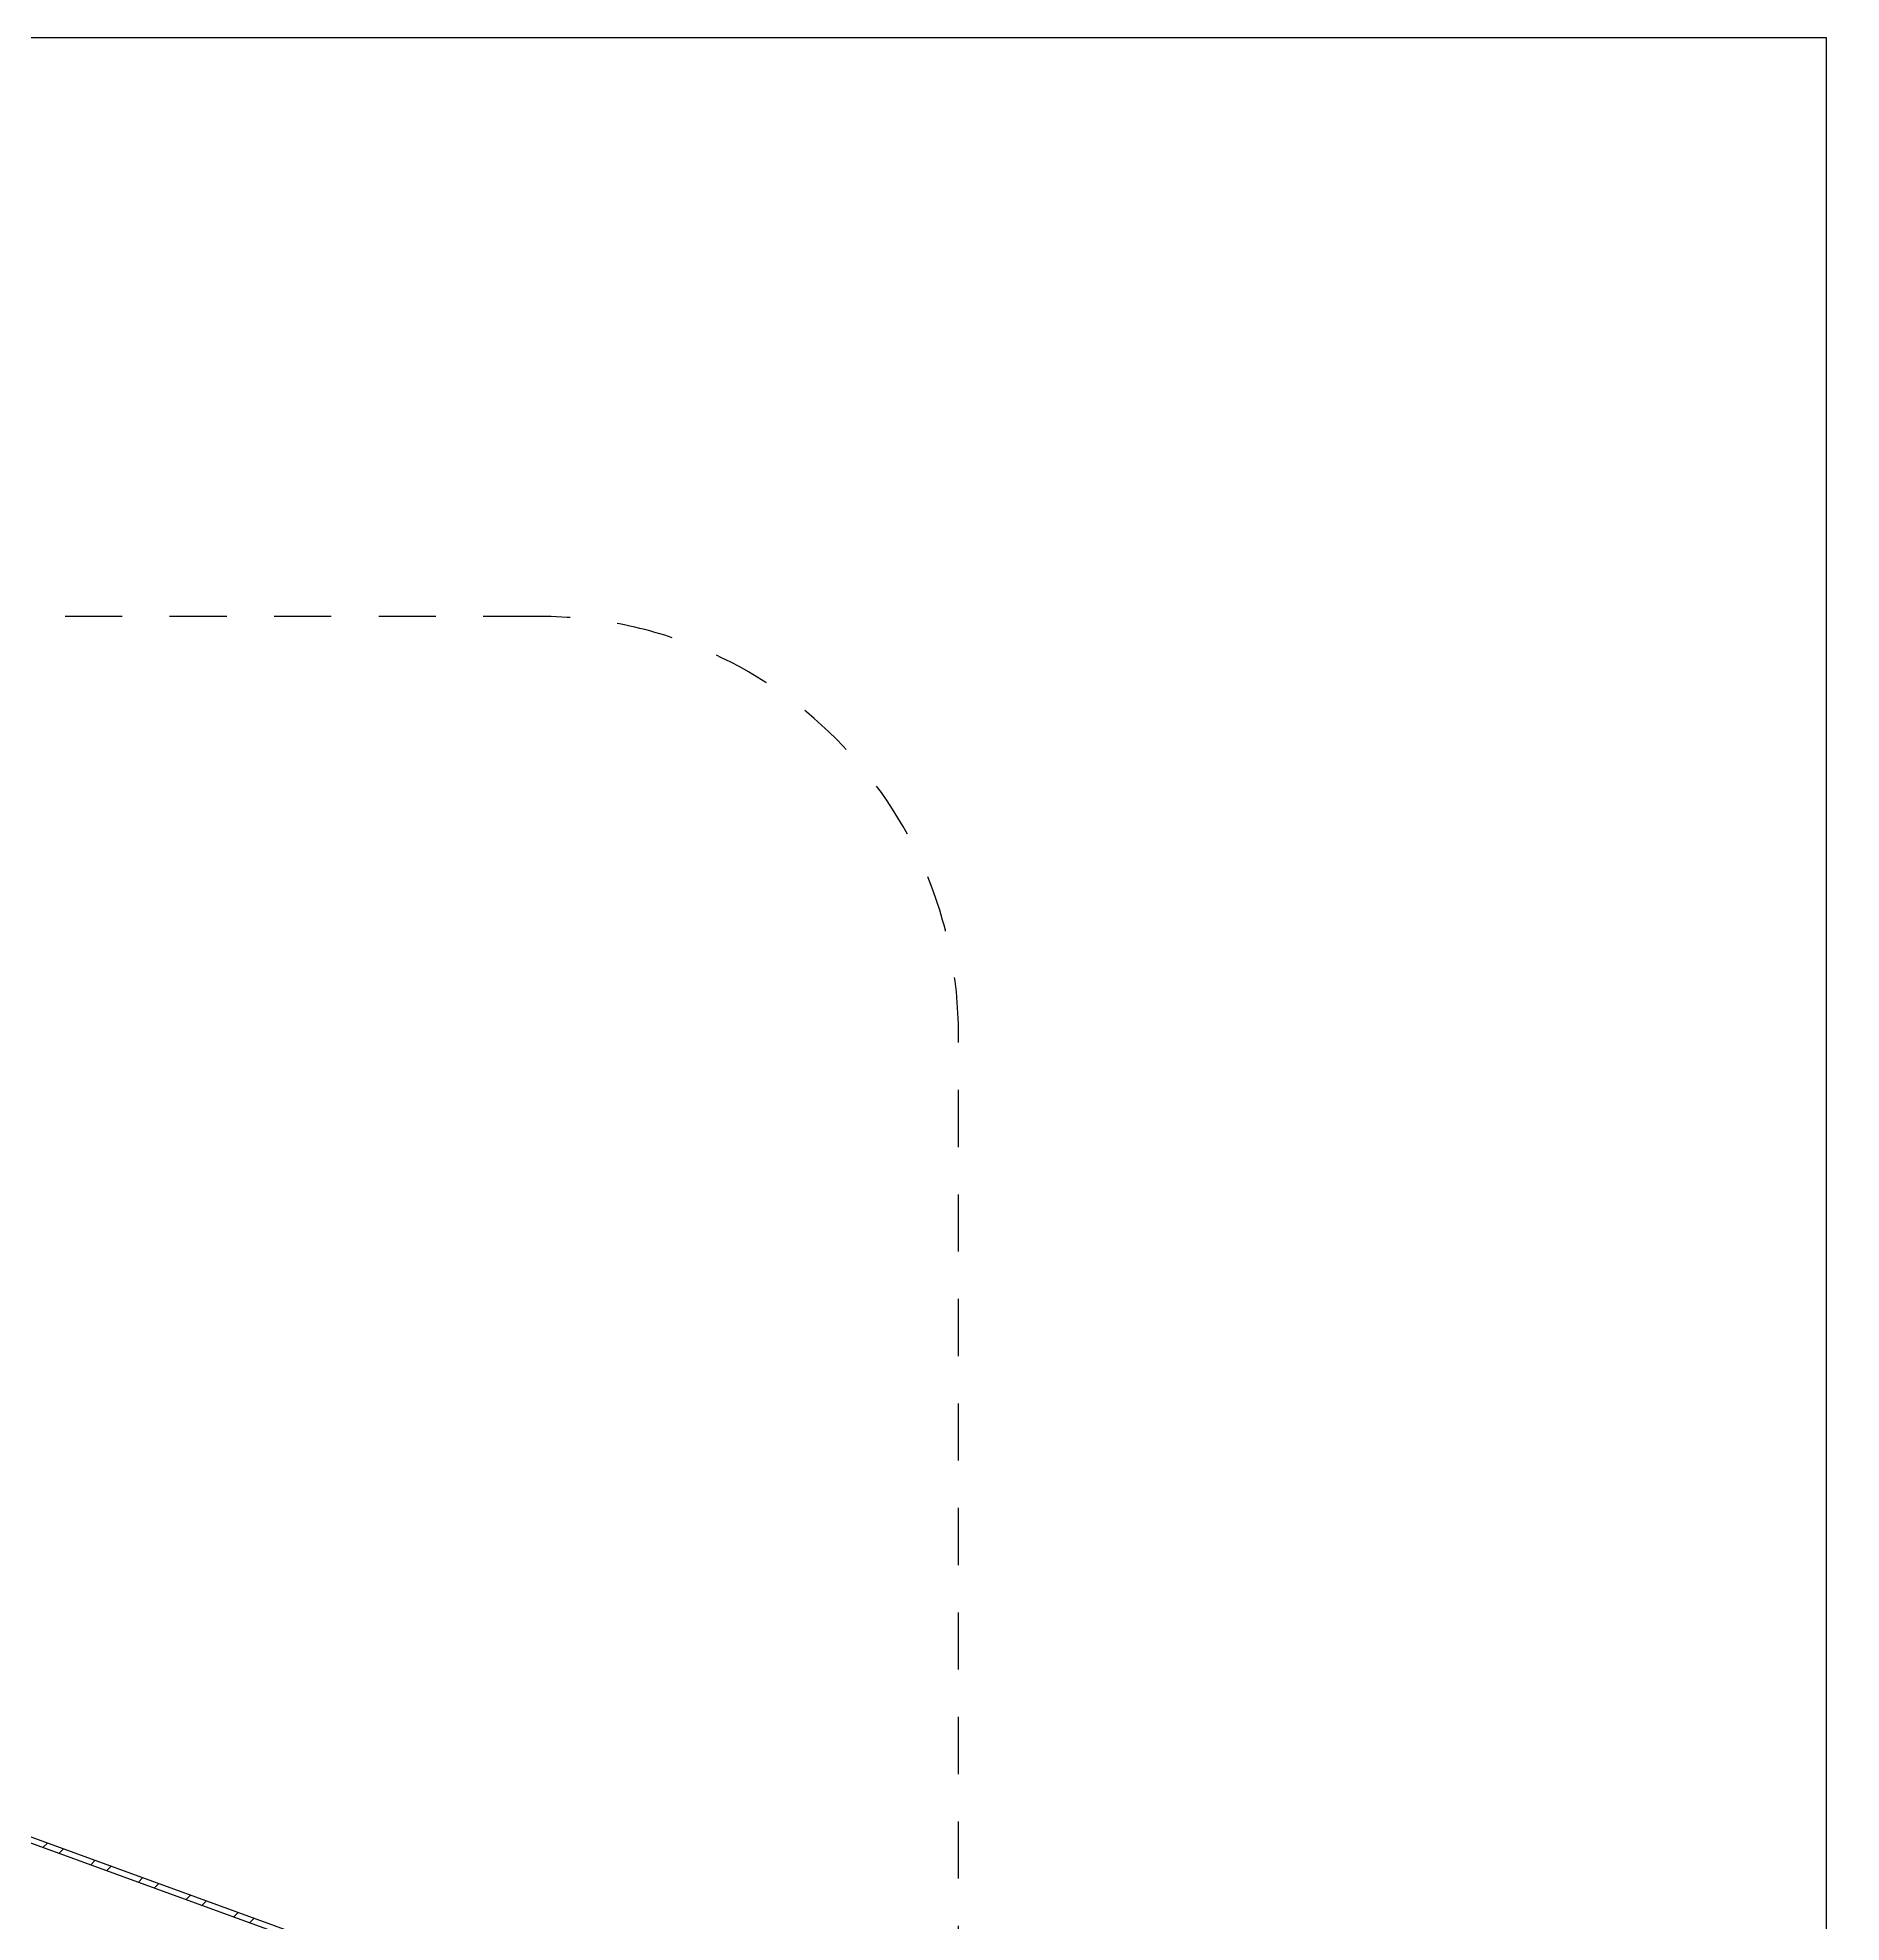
# Model space of a CAD drawing. Header units: millimetres. Extents: x -1379 to 1385823, y -4884429 to 548763.
# Drawn here: x 845896 to 846457, y -2333950 to -2333364 of the extents above; entities that cross this region are included whole.
import ezdxf
from ezdxf.xclip import XClip

# ---------------------------------------------------------------- set-up
doc = ezdxf.new("R2010")
doc.units = ezdxf.units.MM
doc.header["$XCLIPFRAME"] = 0
doc.set_wipeout_variables(frame=1)
doc.linetypes.add('HIDDEN', pattern=[0.375, 0.25, -0.125])
doc.linetypes.add('TA_HL_005.00000', pattern=[32.5, 17.75, -14.75])
for name, color, linetype in [('000 - 0_SYM_DWG_GRID-BUBBLE_MAIN_COLOR_6', 7, 'Continuous'), ('000 - EXISTING_STEEL-STRUCTURE_HIDDEN_', 7, 'HIDDEN'), ('000 - EXISTING_STEEL-STRUCTURE_MAIN_COLOR_3', 7, 'Continuous'), ('000 - EXISTING_STEEL-STRUCTURE_WIPEOUT_', 7, 'Continuous'), ('000 - L I N E 0.1', 7, 'Continuous'), ('010 - ASPG_ACCESSORIES_MAIN_COLOR_2', 7, 'Continuous'), ('010 - ASPG_ACCESSORIES_SUB_COLOR_2', 7, 'Continuous'), ('010 - ASPG_ACCESSORIES_SYMBOL_', 7, 'Continuous'), ('010 - ASPG_ACCESSORIES_WIPEOUT_', 7, 'Continuous'), ('010 - ASPG_FLASHING_CUT_COLOR_3', 7, 'Continuous'), ('010 - ASPG_FLASHING_CUT_COLOR_4', 7, 'Continuous'), ('010 - ASPG_FLASHING_CUT_COLOR_5', 7, 'Continuous'), ('010 - ASPG_FLASHING_HATCH_', 7, 'Continuous'), ('010 - ASPG_FLASHING_MAIN_COLOR_1', 7, 'Continuous')]:
    doc.layers.add(name, color=color, linetype=linetype)
doc.styles.add('Cetury Gothic', font='swissl.ttf')

# ---------------------------------------------------------------- blocks, each defined once
blk = doc.blocks.new('*U3536')
at = {"color": 7}
blk.add_wipeout([(-232.50992491375655, 0), (-232.50992491375655, -125), (1767.4900750862435, -125), (1767.4900750862435, 0)], dxfattribs=at).dxf.layer = '000 - EXISTING_STEEL-STRUCTURE_WIPEOUT_'
at = {"layer": '000 - EXISTING_STEEL-STRUCTURE_HIDDEN_', "color": 7, "linetype": 'HIDDEN', "lineweight": 0, "ltscale": 5}
for p, q in [((1767.490075086243, -7.999949972145235), (-232.5099249137565, -7.999949972145242)), ((1767.490075086243, -117.0000499114394), (-232.5099249137565, -117.0000499114394))]:
    blk.add_line(p, q, dxfattribs=at)
at = {"layer": '000 - EXISTING_STEEL-STRUCTURE_MAIN_COLOR_3', "color": 7, "lineweight": 0}
blk.add_lwpolyline([(-232.5099249137565, 1.77635683940025e-14), (-232.5099249137565, -125), (1767.490075086243, -125), (1767.490075086243, 2.486899575160351e-14), (-232.5099249137565, 1.77635683940025e-14)], close=True, dxfattribs=at)
blk = doc.blocks.new('NOM TYP FLASHING_20260701-111033_PRECAST_DETAIL')
at = {"color": 7}
blk.add_blockref('*U3536', (390.5795229506512, -109.9937526553322), dxfattribs=at)
blk = doc.blocks.new('010 - ASPG_ACCESSORIES - SELF_DRILLING_NO_8')
at = {"layer": '010 - ASPG_FLASHING_MAIN_COLOR_1', "color": 7}
for p, q in [((-0.993472849639307, 0.6285472118197326), (-1.678116154888063, 0.6285472118197326)), ((-0.993472849639307, -0.5642561354743698), (-0.993472849639307, 0.6285472118197326)), ((-5.291411753205466e-11, 4.500000000009079), (-0.5000000001547775, 4.500000000009079)), ((-0.5000000001547775, 4.500000000009079), (-0.500000000154774, -4.500000000005476)), ((-5.291411753205466e-11, 4.500000000009079), (-5.291056481837586e-11, -4.500000000005476)), ((1.301095248838305, 2.053405502922017), (-5.291056481837586e-11, 2.500000000056372)), ((2.612257975617307, -2.500000000052768), (1.488408905008168, 2.500000000056373)), ((3.242061487928206, 1.999999999954509), (1.959526135526016, 1.999999999954509)), ((4.612257975115266, -2.500000000052768), (3.48840890541562, 2.500000000056373)), ((5.242061487426165, 1.99999999995451), (3.959526135933467, 1.999999999954509)), ((6.61225797552272, -2.500000000052767), (5.488408904913578, 2.500000000056374)), ((7.242061487833618, 1.99999999995451), (5.959526135431426, 1.99999999995451)), ((8.61225797502068, -2.500000000052767), (7.488408905321034, 2.500000000056374)), ((9.242061488241074, 1.999999999954511), (7.959526135838882, 1.99999999995451)), ((9.771649819504116, 1.239862308536593), (9.488408904818993, 2.500000000056374)), ((11.24206148773903, 1.999999999954511), (9.959526136246335, 1.999999999954511)), ((10.90637018631784, 1.999999999954511), (17.50694965420368, 1.244208621757921)), ((18.99999999994722, 1.805666727250355e-12), (10.90637018631784, 1.999999999954511)), ((11.61913832301525, 1.918385345515389), (11.48840890522645, 2.500000000056374)), ((16.59999999964018, 1.999999999954512), (11.95952613551159, 1.999999999954511)), ((13.24206148814649, 1.999999999954512), (11.95952613574429, 1.999999999954511)), ((15.24206148764445, 1.999999999954512), (13.95952613615175, 1.999999999954512)), ((18.99999999994722, 1.805666727250355e-12), (16.59999999964018, 1.999999999954512)), ((16.59999999964018, -1.999999999950901), (18.99999999994722, 1.805666727250355e-12)), ((-1.682368139934784, -0.5642561354743698), (-0.993472849639307, -0.5642561354743698)), ((-5.291056481837586e-11, -4.500000000005476), (-0.500000000154774, -4.500000000005476)), ((-5.291056481837586e-11, -2.500000000052768), (1.7983022461902, -1.999999999950905)), ((2.14114074509946, -1.999999999950905), (1.7983022461902, -1.999999999950905)), ((4.141140744597418, -1.999999999950904), (2.858605392195226, -1.999999999950905)), ((6.141140745004872, -1.999999999950904), (4.858605391693185, -1.999999999950904)), ((8.141140744502833, -1.999999999950903), (6.858605392100639, -1.999999999950904)), ((10.14114074491029, -1.999999999950903), (8.8586053915986, -1.999999999950903)), ((10.61225797542813, -2.500000000052766), (10.09975444439742, -0.2198738494669508)), ((12.14114074531774, -1.999999999950902), (10.85860539200605, -1.999999999950903)), ((12.61225797583559, -2.500000000052766), (12.31742360535864, -1.188283070296919)), ((14.1411407448157, -1.999999999950902), (12.85860539241351, -1.999999999950902)), ((14.61225797533355, -2.500000000052765), (14.44408924803613, -1.7518180071798)), ((16.59999999964195, -1.999999999950901), (14.85860539191147, -1.999999999950902))]:
    blk.add_line(p, q, dxfattribs=at)
for points in [[(2.14114074509946, -1.999999999950905), (1.242061488430249, 2.000000000409257, 0.2227123084971428), (1.488408905008168, 2.50000000051112, -0.1687989538478069), (1.959526135526016, 1.999999999954509), (2.858605392195226, -1.999999999950905, -0.1692696917056407), (2.612257975617307, -2.500000000052768, 0.1837042771978037)], [(4.141140744597418, -1.999999999950904), (3.242061488837701, 2.000000000409257, 0.2227123084971428), (3.48840890541562, 2.50000000051112, -0.1687989538478069), (3.959526135933467, 1.999999999954509), (4.858605391693185, -1.999999999950904, -0.1692696917056407), (4.612257975115266, -2.500000000052768, 0.1837042771978037)], [(6.141140745004872, -1.999999999950904), (5.24206148833566, 2.000000000409258, 0.2227123084971428), (5.488408904913578, 2.500000000511121, -0.1687989538478069), (5.959526135431426, 1.99999999995451), (6.858605392100639, -1.999999999950904, -0.1692696917056407), (6.61225797552272, -2.500000000052767, 0.1837042771978037)], [(8.141140744502833, -1.999999999950903), (7.242061488743113, 2.000000000409258, 0.2227123084971428), (7.488408905321034, 2.500000000511121, -0.1687989538478069), (7.959526135838882, 1.99999999995451), (8.8586053915986, -1.999999999950903, -0.1692696917056407), (8.61225797502068, -2.500000000052767, 0.1837042771978037)]]:
    blk.add_lwpolyline(points, format="xyb", close=True, dxfattribs=at)
for points in [[(10.50558545147988, -0.4294157016015712), (10.85860539200605, -1.999999999950903, -0.1692696917056407), (10.61225797542813, -2.500000000052766, 0.1837042771978037), (10.14114074491029, -1.999999999950903), (9.242061488241074, 2.000000000409258, 0.2227123084971428), (9.488408904818993, 2.500000000511122, -0.1687989538478069), (9.959526136246335, 1.999999999954511), (10.04365019811575, 1.625732386380669)], [(11.25092940806598, 1.96054666251036), (11.24206148864853, 2.000000000409258, 0.2227123084971428), (11.48840890522645, 2.500000000511122, -0.1687989538478069), (11.95952613574429, 1.999999999954511), (11.98734723783839, 1.876224028535518)], [(12.70484635647089, -1.315926666932449), (12.85860539241351, -1.999999999950902, -0.1692696917056407), (12.61225797583559, -2.500000000052766, 0.1837042771978037), (12.14114074440824, -1.999999999950902), (11.92712127679701, -1.047828247533439)], [(14.81756052623989, -1.817391557589837), (14.85860539191147, -1.999999999950902, -0.1692696917056407), (14.61225797533355, -2.500000000052765, 0.1837042771978037), (14.1411407448157, -1.999999999950902)]]:
    blk.add_lwpolyline(points, format="xyb", dxfattribs=at)
blk.add_lwpolyline([(14.1411407448157, -1.999999999950902), (14.06832527666285, -1.67604427471521)], dxfattribs=at)
for centre, radius, start, end in [((7.337500000123168, 1.803002191991254e-12), 9.03749999993839, 150.1371656434679, 209.862834356768), ((10.96245435900161, 0.6892642281872972), 1.311935096478466, 92.45009524368585, 218.8284473966247), ((17.24942318986538, 13.12950691499463), 15.14343851192641, 241.1412890309687, 267.5421287188428)]:
    blk.add_arc(centre, radius, start, end, dxfattribs=at)
at = {"layer": '010 - ASPG_FLASHING_MAIN_COLOR_1', "color": 7, "insert": (12.25996705315361, 0.5007191761834768), "char_height": 1, "width": 59.68444922580753, "attachment_point": 2, "rotation": 90.00000000000001, "style": 'Cetury Gothic'}
blk.add_mtext('\\A1;{\\H0.7x;\\S3/4;\\H1.429x;" }', dxfattribs=at)
blk = doc.blocks.new('*U3547')
at = {"color": 7}
blk.add_point((-0.02746778707957387, -0.004149663064968223), dxfattribs=at)
at = {"layer": '010 - ASPG_ACCESSORIES_MAIN_COLOR_2', "color": 7}
blk.add_lwpolyline([(-0.002920019473172643, 0.001298072840672403), (-0.00268851489114804, 0.001699050538934256, -0.5773502691969857), (-0.002525037340113039, 0.001699050538934256), (-0.0022949656829396, 0.001300554739318115), (-0.0017580670578414, 0.001300554739318116), (-0.001526562475809675, 0.001701532437574439, -0.5773502691841325), (-0.001363084924776495, 0.001701532437574438), (-0.00113158034274477, 0.001300554739318116), (-0.0005935724892113386, 0.001300554739318116), (-0.0003635008320223287, 0.001699050538936455, -0.5773502691875632), (-0.0002000232809957689, 0.001699050538934367), (0, 0.001352600053545311), (0, 0.002906267573897671, -0.04987562112097237), (0.001453133786951461, 0.002760954195202284, -0.1293765408777628), (0.002179700680426114, 0, -0.1293765408775022), (0.001453133786954372, -0.002760954195197354, -0.04987562112107912), (0, -0.002906267573893344), (0, -0.001316928031645406), (-9.45312473005916e-06, -0.001300554739319892), (-0.0005560585273715439, -0.001300554739319892), (-0.0007807812938296355, -0.001689785988441252, -0.5773505841981666), (-0.0009453084510796066, -0.00169160572625759), (-0.001171081843659466, -0.001300554739319892), (-0.00171657801785171, -0.001300554739319892), (-0.001942733709159945, -0.001692267887085118, -0.5773505841975762), (-0.00210726086641698, -0.001694087624901665), (-0.002333034258988877, -0.001303036637965604), (-0.002878530433197267, -0.001303036637965604), (-0.003105736240667244, -0.001696568640287673, -0.5773502691898055), (-0.003269213791698873, -0.001696568640288603)], format="xyb", dxfattribs=at)
at = {"layer": '010 - ASPG_ACCESSORIES_SUB_COLOR_2', "color": 7}
for p, q in [((-0.003315618143563626, -0.002499999999999503), (-0.003315618143563626, 0.002500000000001279)), ((-0.002916044439912113, 0.001298072840672404), (-0.003315618143563626, 0.001298072840672404)), ((-0.002877097508346083, -0.001300554739319892), (-0.003315618143563626, 0.0006618251032968203)), ((-0.001754091979691452, 0.001300554739318116), (-0.002295843993564972, 0.001300554739318116)), ((-0.0005915849501363368, 0.001300554739318116), (-0.001133336964002751, 0.001300554739318116)), ((0, 0.002906267573894894), (0, -0.002906267573894894)), ((0.001453133786945671, 0.002760954195201393), (0.001453133786945671, -0.00276095419519784)), ((0.001453133786945671, 0.0003632834467364177), (0.001453133786945671, -0.000363283446738194)), ((0.002167923957038909, 0.0003632834467364177), (0.001453133786945671, 0.0003632834467364177)), ((-0.003269213281754446, -0.001696569523545577), (-0.003315618143563626, -0.001616193945174871)), ((-0.003105736795212977, -0.001696569600785125), (-0.002877097508346083, -0.001300554739319892)), ((-0.002333034303878989, -0.001303036637965604), (-0.002878530478076513, -0.001303036637965604)), ((-0.001171081843658328, -0.001300554739319892), (-0.001716578017855852, -0.001300554739319892)), ((-9.45312472566684e-06, -0.001300554739319892), (-0.000556058527372727, -0.001300554739319892)), ((0.001453133786945671, -0.000363283446738194), (0.002167923957038909, -0.000363283446738194))]:
    blk.add_line(p, q, dxfattribs=at)
for points in [[(-0.002107260866416993, -0.001694087624901641), (-0.002335900108690225, -0.001298072840675957), (-0.002917153623471336, 0.001303036637962052), (-0.00268851489114752, 0.001699050538935154, -0.5773502691896706), (-0.002525037340113556, 0.001699050538935154), (-0.00229639860778974, 0.001303036637962052), (-0.001715145093001524, -0.001298072840675957), (-0.001943784379875524, -0.001694087702146518, -0.5700003545817303)], [(-0.0009453084510795406, -0.001691605726257706), (-0.001173947693359878, -0.001295590942032021), (-0.001755201208140988, 0.001305518536605987), (-0.001526562475810067, 0.001701532437573761, -0.5773502691896706), (-0.001363084924776103, 0.001701532437573761), (-0.001134446192445182, 0.001305518536605987), (-0.0005531926776711771, -0.001295590942032021), (-0.0007818319645451766, -0.001691605803502583, -0.5700003545817303)]]:
    blk.add_lwpolyline(points, format="xyb", close=True, dxfattribs=at)
blk.add_lwpolyline([(0, -0.001316928031645404), (-1.088604957999451e-05, -0.001298072840675957), (-0.0005921395643611049, 0.001303036637962052), (-0.0003635008320230781, 0.001699050538935154, -0.5773502691896706), (-0.0002000232809962199, 0.001699050538935154), (0, 0.001352600053545316)], format="xyb", dxfattribs=at)
for centre, radius, start, end in [((0, -0.004432058050195309), 0.007338325624092979, 78.57881372553884, 90), ((-0.00342939573719292, 0), 0.005609096417619035, 0, 29.48712567306633), ((-0.00342939573719292, 0), 0.005609096417619136, 330.5128743269337, 0), ((-0.003187475016183328, -0.001649376736240882), 9.438380809455837e-05, 209.999999999975, 330.000000000025), ((0, 0.004432058050198862), 0.007338325624092206, 270, 281.4211862744611)]:
    blk.add_arc(centre, radius, start, end, dxfattribs=at)
at = {"color": 7}
blk.add_wipeout([(-0.0020000000000000018, 0.0025000000000012772), (-0.0020000000000000018, -0.002499999999999501), (-0.007967440600330502, -0.002499999999999501), (-0.007967440600330502, -0.00414966225231872), (-0.014796563564640097, -0.002499999999999501), (-0.014796563564640097, -0.0018749999999982947), (-0.016046563564639845, -0.001874999999998293), (-0.016046563564639845, -0.002499999999999501), (-0.0172965635646396, -0.002499999999999501), (-0.0172965635646396, -0.0018749999999982947), (-0.01854656356463935, -0.001874999999998293), (-0.01854656356463935, -0.002499999999999501), (-0.01979656356463999, -0.002499999999999501), (-0.01979656356463999, -0.0018749999999982947), (-0.021046563564639742, -0.001874999999998293), (-0.021046563564639742, -0.002499999999999501), (-0.022296563564639493, -0.002499999999999501), (-0.023546563564639238, -0.0012499999999988631), (-0.02354656356463924, -0.0004999999999988347), (-0.009268717608342358, -0.0004999999999988347), (-0.009268717608342358, 0.0005000000000006093), (-0.02354656356463924, 0.0005000000000006111), (-0.023546563564639238, 0.0012500000000006447), (-0.022296563564639493, 0.0025000000000012772), (-0.021046563564639742, 0.0025000000000012772), (-0.021046563564639742, 0.0018750000000018491), (-0.01979656356463999, 0.0018750000000018491), (-0.01979656356463999, 0.0025000000000012772), (-0.01854656356463935, 0.0025000000000012772), (-0.01854656356463935, 0.0018750000000018491), (-0.0172965635646396, 0.0018750000000018491), (-0.0172965635646396, 0.0025000000000012772), (-0.016046563564639845, 0.0025000000000012772), (-0.016046563564639845, 0.0018750000000018491), (-0.014796563564640097, 0.0018750000000018491), (-0.014796563564640097, 0.0025000000000012772), (-0.007967440600330502, 0.004149662252322274), (-0.007967440600330502, 0.0025000000000012772)], dxfattribs=at).dxf.layer = '010 - ASPG_ACCESSORIES_WIPEOUT_'
at = {"layer": '010 - ASPG_ACCESSORIES_MAIN_COLOR_2', "color": 7}
blk.add_lwpolyline([(-0.002, 0.002500000000001279), (-0.002, -0.002499999999999503), (-0.007967440600330498, -0.002499999999999503), (-0.007967440600330498, -0.00414966225231872), (-0.0147965635646401, -0.002499999999999502), (-0.0147965635646401, -0.001874999999998295), (-0.01604656356463985, -0.001874999999998294), (-0.01604656356463985, -0.002499999999999503), (-0.0172965635646396, -0.002499999999999502), (-0.0172965635646396, -0.001874999999998295), (-0.01854656356463935, -0.001874999999998294), (-0.01854656356463935, -0.002499999999999503), (-0.01979656356463999, -0.002499999999999503), (-0.01979656356463999, -0.001874999999998295), (-0.02104656356463974, -0.001874999999998294), (-0.02104656356463974, -0.002499999999999503), (-0.02229656356463949, -0.002499999999999503), (-0.02354656356463924, -0.001249999999998864), (-0.02354656356463924, -0.0004999999999988347), (-0.009268717608342357, -0.0004999999999988347), (-0.009268717608342357, 0.0005000000000006102), (-0.02354656356463924, 0.0005000000000006111), (-0.02354656356463924, 0.001250000000000642), (-0.02229656356463949, 0.002500000000001279), (-0.02104656356463974, 0.002500000000001279), (-0.02104656356463974, 0.001875000000001848), (-0.01979656356463999, 0.001875000000001848), (-0.01979656356463999, 0.002500000000001279), (-0.01854656356463935, 0.002500000000001279), (-0.01854656356463935, 0.001875000000001848), (-0.0172965635646396, 0.001875000000001848), (-0.0172965635646396, 0.002500000000001279), (-0.01604656356463985, 0.002500000000001279), (-0.01604656356463985, 0.001875000000001848), (-0.0147965635646401, 0.001875000000001849), (-0.0147965635646401, 0.002500000000001277), (-0.007967440600330498, 0.004149662252322274), (-0.007967440600330498, 0.002500000000001279), (-0.002, 0.002500000000001279)], close=True, dxfattribs=at)
at = {"layer": '010 - ASPG_ACCESSORIES_SUB_COLOR_2', "color": 7}
for p, q in [((-0.009268717608342357, 0.0005000000000006111), (-0.02354656356463924, 0.0005000000000006111)), ((-0.01979656356463999, 0.001875000000001847), (-0.02104656356463974, 0.001875000000001847)), ((-0.0172965635646396, 0.001875000000001847), (-0.01854656356463935, 0.001875000000001847)), ((-0.0147965635646401, 0.001875000000001847), (-0.01604656356463985, 0.001875000000001847)), ((-0.007967440600330498, 0.004149662252322273), (-0.0147965635646401, 0.002500000000001279)), ((-0.0147965635646401, 0.002500000000001279), (-0.002, 0.002500000000001279)), ((-0.0147965635646401, 0.0005000000000006111), (-0.0147965635646401, 0.002500000000001279)), ((-0.009268717608342357, -0.0004999999999988347), (-0.009268717608342357, 0.0005000000000006111)), ((-0.007967440600330498, 0.002500000000001279), (-0.007967440600330498, 0.004149662252322273)), ((-0.01979656356463999, -0.001874999999998295), (-0.02104656356463974, -0.001874999999998295)), ((-0.0172965635646396, -0.001874999999998295), (-0.01854656356463935, -0.001874999999998295)), ((-0.0147965635646401, -0.001874999999998295), (-0.01604656356463985, -0.001874999999998295)), ((-0.0147965635646401, -0.002499999999999503), (-0.0147965635646401, -0.0004999999999988347)), ((-0.002, -0.002499999999999503), (-0.0147965635646401, -0.002499999999999503)), ((-0.007967440600330498, -0.00414966225231872), (-0.0147965635646401, -0.002499999999999503)), ((-0.007967440600330498, -0.00414966225231872), (-0.007967440600330498, -0.002499999999999503))]:
    blk.add_line(p, q, dxfattribs=at)
for points in [[(-0.02354656356463924, 0.0005000000000006111), (-0.02354656356463924, 0.001250000000000639), (-0.02229656356463949, 0.002500000000001279), (-0.02104656356463974, 0.002500000000001279), (-0.02104656356463974, 0.0005000000000006111)], [(-0.01979656356463999, 0.0005000000000006111), (-0.01979656356463999, 0.002500000000001279), (-0.01854656356463935, 0.002500000000001279), (-0.01854656356463935, 0.0005000000000006111)], [(-0.0172965635646396, 0.0005000000000006111), (-0.0172965635646396, 0.002500000000001279), (-0.01604656356463985, 0.002500000000001279), (-0.01604656356463985, 0.0005000000000006111)], [(-0.009268717608342357, -0.0004999999999988347), (-0.02354656356463924, -0.0004999999999988347)], [(-0.02104656356463974, -0.0004999999999988347), (-0.02104656356463974, -0.002499999999999503), (-0.02229656356463949, -0.002499999999999503), (-0.02354656356463924, -0.001249999999998863), (-0.02354656356463924, -0.0004999999999988347)], [(-0.01854656356463935, -0.0004999999999988347), (-0.01854656356463935, -0.002499999999999503), (-0.01979656356463999, -0.002499999999999503), (-0.01979656356463999, -0.0004999999999988347)], [(-0.01604656356463985, -0.0004999999999988347), (-0.01604656356463985, -0.002499999999999503), (-0.0172965635646396, -0.002499999999999503), (-0.0172965635646396, -0.0004999999999988347)]]:
    blk.add_lwpolyline(points, dxfattribs=at)
at = {"layer": '010 - ASPG_ACCESSORIES_SYMBOL_', "color": 7}
blk.add_line((0.004593513610583244, 8.881784197001252e-16), (-0.0287834052231375, 8.881784197001252e-16), dxfattribs=at)
blk = doc.blocks.new('*U3550')
at = {"layer": '010 - ASPG_FLASHING_HATCH_'}
h = blk.add_hatch(dxfattribs=at)
h.set_pattern_fill('ANSI32', scale=0.03)
h.set_pattern_definition([(45, (-25.99982244140665, 2.864908310584724e-11), (-1.01027881362028, 1.01027881362028), []), (45, (-25.32630294140665, 2.864908310584724e-11), (-1.01027881362028, 1.01027881362028), [])])
h.paths.add_polyline_path([(28.00017755863881, -3.497007128316909e-10), (26.00017755863881, -3.497007128316909e-10), (26.00017755863881, 37.99999999965075), (-91.29982244130224, 37.99999999965075), (-91.29982244130224, -3.492459654808044e-10), (-93.29982244130224, -3.492459654808044e-10), (-93.29982244130224, 39.99999999965075), (28.00017755863881, 39.99999999965075)])
h = blk.add_hatch(dxfattribs=at)
h.set_pattern_fill('ANSI32', scale=0.03)
h.set_pattern_definition([(45, (-25.9998224413044, -139.9999999999714), (-10.1027881362028, 10.1027881362028), []), (45, (-19.2646274413044, -139.9999999999714), (-10.1027881362028, 10.1027881362028), [])])
edge = h.paths.add_edge_path()
edge.add_line((277.0001775600925, -400.0000000004954), (284.658220957557, -406.4307364530763))
edge.add_line((284.658220957557, -406.4307364530763), (283.3720736670408, -407.9623451325692))
edge.add_line((283.3720736670408, -407.9623451325692), (275.0001775600925, -400.9321607006036))
edge.add_line((275.0001775600925, -400.9321607006036), (275.0001775600925, -353.0000000004925))
edge.add_arc((274.0001775600925, -353.0000000004925), 1, 0, 89.99999999994138)
edge.add_line((274.0001775600936, -352.0000000004925), (27.00017755832968, -262.0000000003492))
edge.add_arc((27.00017755833469, -259.0000000003496), 2.999999999999602, 179.9999999999349, 269.99999999990445, ccw=False)
edge.add_line((24.00017755833515, -259.0000000003462), (24.00017755863881, 37.99999999965246))
edge.add_line((24.00017755863881, 37.99999999965243), (26.00017755863881, 37.99999999965075))
edge.add_line((26.00017755863881, 37.99999999965075), (26.00017755833515, -259.0000000003479))
edge.add_arc((27.00017755833473, -259.0000000003492), 0.9999999999995808, 179.9999999999251, 269.9999999999198)
edge.add_line((27.00017755833333, -260.0000000003487), (274.0001775600955, -350.0000000004925))
edge.add_arc((274.0001775600925, -353.0000000004925), 3, 0, 89.99999999994361, ccw=False)
edge.add_line((277.0001775600925, -353.0000000004925), (277.0001775600925, -400.0000000004954))
h = blk.add_hatch(dxfattribs=at)
h.set_pattern_fill('ANSI32', scale=0.05)
h.set_pattern_definition([(45, (-25.99982244140665, 2.864908310584724e-11), (-16.83798022700467, 16.83798022700467), []), (45, (-14.77449744140665, 2.864908310584724e-11), (-16.83798022700467, 16.83798022700467), [])])
edge = h.paths.add_edge_path()
edge.add_line((3, -10), (3, 0))
edge.add_arc((1.000000000003824, 3.824385252926277e-12), 1.999999999996176, 359.9999999998904, 450.0000000001096)
edge.add_line((1, 2), (-88.29982244130224, 1.999999999650754))
edge.add_arc((-88.29982244130417, 2.99999999964882), 0.9999999999980664, 179.9999999998892, 270.00000000011073, ccw=False)
edge.add_line((-89.29982244130224, 2.999999999650754), (-89.29982244130224, 20))
edge.add_line((-89.29982244130224, 20), (-91.29982244130224, 20))
edge.add_line((-91.29982244130224, 20), (-91.29982244130224, 1.999999999650754))
edge.add_arc((-89.29982244130606, 1.999999999646929), 1.999999999996177, 179.9999999998904, 270.0000000001095)
edge.add_line((-89.29982244130224, -3.492459654808044e-10), (0, 0))
edge.add_arc((1.955657857877213e-12, -0.9999999999980443), 0.9999999999980443, -1.1198153515579179e-10, 90.00000000011198, ccw=False)
edge.add_line((1, -1), (1, -10))
edge.add_line((1, -10), (3, -10))
at = {"color": 7}
for p in [(277.0001775600995, -350.0000000002059), (74.00017755804583, -357.0000000003492)]:
    blk.add_point(p, dxfattribs=at)
at = {"layer": '010 - ASPG_FLASHING_CUT_COLOR_3', "color": 7}
blk.add_lwpolyline([(28.00017755863881, -3.497007128316909e-10), (26.00017755863881, -3.497007128316909e-10), (26.00017755863881, 37.99999999965075), (-91.29982244130224, 37.99999999965075), (-91.29982244130224, -3.492459654808044e-10), (-93.29982244130224, -3.492459654808044e-10), (-93.29982244130224, 39.99999999965075), (28.00017755863881, 39.99999999965075)], close=True, dxfattribs=at)
at = {"layer": '010 - ASPG_FLASHING_CUT_COLOR_4', "color": 7}
blk.add_lwpolyline([(3, -10), (3, 0, 0.4142135623742152), (1, 2), (-88.29982244130224, 1.999999999650754, -0.4142135623742277), (-89.29982244130224, 2.999999999650754), (-89.29982244130224, 20), (-91.29982244130224, 20), (-91.29982244130224, 1.999999999650754, 0.4142135623742155), (-89.29982244130224, -3.492459654808044e-10), (0, 0, -0.4142135623742407), (1, -1), (1, -10)], format="xyb", close=True, dxfattribs=at)
at = {"layer": '010 - ASPG_FLASHING_CUT_COLOR_5', "color": 7}
blk.add_lwpolyline([(277.0001775600925, -400.0000000004954), (284.658220957557, -406.4307364530763), (283.3720736670408, -407.9623451325692), (275.0001775600925, -400.9321607006036), (275.0001775600925, -353.0000000004925, 0.4142135623728118), (274.0001775600936, -352.0000000004925), (27.00017755832969, -262.0000000003492, -0.4142135623729452), (24.00017755833515, -259.0000000003462), (24.00017755863881, 37.99999999965243), (26.00017755863881, 37.99999999965075), (26.00017755833515, -259.0000000003479, 0.4142135623730578), (27.00017755833333, -260.0000000003487), (274.0001775600955, -350.0000000004925, -0.4142135623728112), (277.0001775600925, -353.0000000004925)], format="xyb", close=True, dxfattribs=at)
at = {"color": 7, "rotation": 180}
blk.add_blockref('010 - ASPG_ACCESSORIES - SELF_DRILLING_NO_8', (28.00017755863881, 19.99999999965053), dxfattribs=at)
at = {"layer": '000 - L I N E 0.1', "color": 7, "xscale": 1000, "yscale": 1000, "zscale": 1000}
blk.add_blockref('*U3547', (277.0001775600925, -376.500000000494), dxfattribs=at)
blk = doc.blocks.new('TYPICAL DETAIL 1 - 2')
at = {"layer": '000 - 0_SYM_DWG_GRID-BUBBLE_MAIN_COLOR_6', "color": 7, "linetype": 'TA_HL_005.00000'}
blk.add_lwpolyline([(2983.188996477984, 180.0062310938956), (3475.144338948186, 180.0062310938956, 0.414213562373095), (3605.144338948186, 310.0062310938956), (3605.144338948186, 799.9937364046928, 0.414213562373095), (3475.144338948186, 929.9937364046928), (2983.188996477984, 929.9937364046928, 0.414213562373095), (2853.188996477984, 799.9937364046928), (2853.188996477984, 310.0062310938956, 0.414213562373095)], format="xyb", close=True, dxfattribs=at)
at = {"color": 7}
ref = blk.add_blockref('NOM TYP FLASHING_20260701-111033_PRECAST_DETAIL', (1721.522329392843, 769.9937364046928), dxfattribs=at)
XClip(ref).set_block_clipping_path([(1.0913936421275139e-11, -589.987505310798), (27.291953447111155, -589.987505310798), (54.58390689421867, -589.987505310798), (81.87586034132983, -589.987505310798), (109.16781378844098, -589.987505310798), (136.45976723555214, -589.987505310798), (163.75172068265965, -589.987505310798), (191.0436741297599, -589.987505310798), (218.33562757687105, -589.987505310798), (245.6275810239822, -589.987505310798), (272.9195344710897, -589.987505310798), (300.2114879182009, -589.987505310798), (327.5034413653011, -589.987505310798), (354.79539481240863, -589.987505310798), (382.0873482595198, -589.987505310798), (409.37930170663094, -589.987505310798), (436.67057236368055, -589.9180108657174), (463.75014469074085, -586.7965948169885), (489.90686484079197, -579.1237552802058), (514.3815273950895, -567.1221983637824), (536.4637490821005, -551.1402722930334), (555.5125878316212, -531.6418565148197), (570.9751462804998, -509.19289747925905), (582.4026197584899, -484.44498190086597), (589.4633229572719, -458.116424289331), (591.9523171805013, -430.9714176891839), (591.9553424702499, -403.6794704434151), (591.9553424702499, -376.38751699630666), (591.9553424702499, -349.09556354919823), (591.9553424702499, -321.8036101020898), (591.9553424702499, -294.5116566549823), (591.9553424702499, -267.21970320787386), (591.9553424702499, -239.92774976076544), (591.9553424702499, -212.635796313657), (591.9553424702499, -185.3438428665495), (591.9553424702499, -158.05188941944107), (591.9553424702499, -130.75993597233264), (591.9553424702499, -103.46798252522422), (591.9553424702499, -76.17602907811579), (591.9553424702499, -48.88407563100827), (591.9553424702499, -21.592122183899846), (591.8538279678105, 5.698625763182463), (588.5659463989105, 32.75849106872647), (580.7324024360605, 58.86753288468299), (568.5805666742817, 83.26792966801531), (552.4631492203916, 105.25145372996303), (532.8479621929109, 124.18002772385717), (510.30434135701944, 139.50424500150802), (485.4866210099208, 150.7793162801454), (459.1151417623696, 157.67797976385646), (431.9553424702499, 159.99999999999818), (404.66338902314965, 159.99999999999818), (377.37143557604213, 159.99999999999818), (350.079482128931, 159.99999999999818), (322.7875286818198, 159.99999999999818), (295.49557523470867, 159.99999999999818), (268.20362178760115, 159.99999999999818), (240.9116683405009, 159.99999999999818), (213.61971489338976, 159.99999999999818), (186.32776144628224, 159.99999999999818), (159.03580799917108, 159.99999999999818), (131.74385455205993, 159.99999999999818), (104.45190110495969, 159.99999999999818), (77.15994765784126, 159.99999999999818), (49.86799421074102, 159.99999999999818), (22.576040763629862, 159.99999999999818), (-4.715229893419746, 159.93050555491754), (-31.79480222048005, 156.80908950618868), (-57.951522370531166, 149.13624996940598), (-82.4261849248287, 137.13469305298258), (-104.50840661183975, 121.15276698223352), (-123.5572453613604, 101.65435120401798), (-139.01980381023895, 79.20539216845918), (-150.4472772882291, 54.4574765900652), (-157.50798048701108, 28.128918978531146), (-159.99697471024047, 0.9839123783840478), (-159.9999999999891, -26.308034867385686), (-159.9999999999891, -53.5999883144932), (-159.9999999999891, -80.89194176160163), (-159.9999999999891, -108.18389520870915), (-159.9999999999891, -135.47584865581757), (-159.9999999999891, -162.7678021029251), (-159.9999999999891, -190.05975555003351), (-159.9999999999891, -217.35170899714103), (-159.9999999999891, -244.64366244424946), (-159.9999999999891, -271.935615891357), (-159.9999999999891, -299.2275693384654), (-159.9999999999891, -326.5195227855729), (-159.9999999999891, -353.81147623268134), (-159.9999999999891, -381.10342967978886), (-159.9999999999891, -408.3953831268973), (-159.8984854975497, -435.6861310739787), (-156.61060392864965, -462.7459963795236), (-148.7770599657997, -488.8550381954792), (-136.6252242040282, -513.2554349788115), (-120.50780675013084, -535.2389590407593), (-100.89261972266104, -554.1675330346543), (-78.34899888675864, -569.4917503123061), (-53.53127853965998, -580.7668215909434), (-27.159799292119715, -587.6654850746554)])
blk.add_blockref('*U3550', (3205.166490153642, 841.3046018042369), dxfattribs=at)
at = {"layer": 'Defpoints', "color": 7}
blk.add_lwpolyline([(2583.333334170282, 0), (3875.000001255423, 0), (3875.000001255423, 1109.999967498588), (2583.333334170282, 1109.999967498588)], close=True, dxfattribs=at)

msp = doc.modelspace()

# ---------------------------------------------------------------- block references
at = {"color": 7}
msp.add_blockref('TYPICAL DETAIL 1 - 2', (842577.5970646592, -2334474.135069998), dxfattribs=at)

doc.saveas('drawing.dxf')
